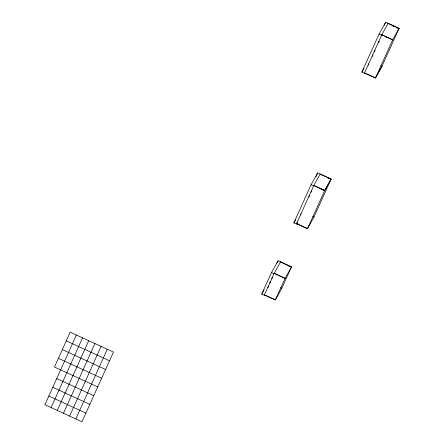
<?xml version="1.0" encoding="UTF-8"?>
<svg xmlns="http://www.w3.org/2000/svg" width="444" height="444" viewBox="0 0 444 444"><rect width="100%" height="100%" fill="white"/><g stroke="black" fill="none" stroke-linecap="round" stroke-linejoin="round"><path stroke-width="0.67" d="M76.374 335.015L44.922 404.739L81.996 421.8L113.453 352.075L70.196 332.168L54.468 367.033L97.724 386.935M51.099 407.581L82.556 337.856M57.276 410.428L88.733 340.698M63.459 413.27L94.911 343.545M69.636 416.111L101.093 346.387M75.819 418.958L107.27 349.228M285.059 278.377L274.153 273.36L264.23 295.266L261.738 294.117L271.462 272.572L278.088 260.717L291.48 266.883L281.707 288.522M297.28 222.394L296.359 224.037L293.873 222.894L311.083 184.737L317.71 172.877L331.107 179.043L313.841 217.294M392.657 39.855L381.751 34.837L364.335 73.36L361.849 72.211L379.059 34.055L385.686 22.2L399.078 28.366L381.812 66.617M276.973 263.181L278.088 260.717M316.017 176.634L317.71 172.877M384.276 25.33L385.686 22.2M296.359 224.037L313.775 185.52L324.681 190.537L331.107 179.043M368.215 65.096L368.781 63.853M378.41 42.502L378.971 41.259M271.883 278.854L272.444 277.611M267.915 287.729L268.465 286.508M270.113 282.856L270.662 281.635M308.802 197.069L309.368 195.815M372.244 56.438L372.86 55.089M374.508 51.415L375.08 50.155M280.38 262.271L280.525 261.954L291.431 266.977M387.984 23.754L388.123 23.438L399.028 28.455M275.391 299.828L264.43 294.905L275.336 299.922L285.109 278.283L274.203 273.265M296.564 223.676L307.47 228.693L324.736 190.443L313.83 185.426M375.496 77.922L364.541 72.999L375.441 78.016L392.707 39.766L381.801 34.749M388.178 23.343L381.551 35.204L379.059 34.055M378.482 42.369L379.098 41.27M361.849 72.211L363.836 68.659M392.568 40.077L399.078 28.366M320.202 174.026L313.575 185.881L311.083 184.737M293.873 222.894L295.526 219.93M310.978 192.263L311.594 191.17M375.635 77.611L381.957 66.3L380.747 65.745M375.441 78.016L381.868 66.522M300.549 214.868L301.16 213.775M261.738 294.117L264.058 289.971M280.575 261.866L273.948 273.72L271.462 272.572M269.991 282.606L270.601 281.513M330.913 179.448L324.592 190.759L320.957 189.083M307.47 228.693L313.98 216.983L312.77 216.422M284.965 278.593L291.48 266.883M275.336 299.922L281.851 288.206L280.641 287.651M392.224 25.702L394.039 26.54M397.069 27.933L398.884 28.771M386.496 37.285L387.723 37.845M320.152 174.12L331.052 179.137M327.883 178.055L329.093 178.616M296.759 223.271L297.968 223.826M296.614 223.582L307.52 228.605M288.256 265.895L290.076 266.733M66.261 340.887L109.518 360.789M62.332 349.6L105.589 369.502M58.397 358.319L101.654 378.221M56.715 378.593L93.789 395.654M52.786 387.307L89.86 404.367M48.851 396.026L85.925 413.087"/></g></svg>
